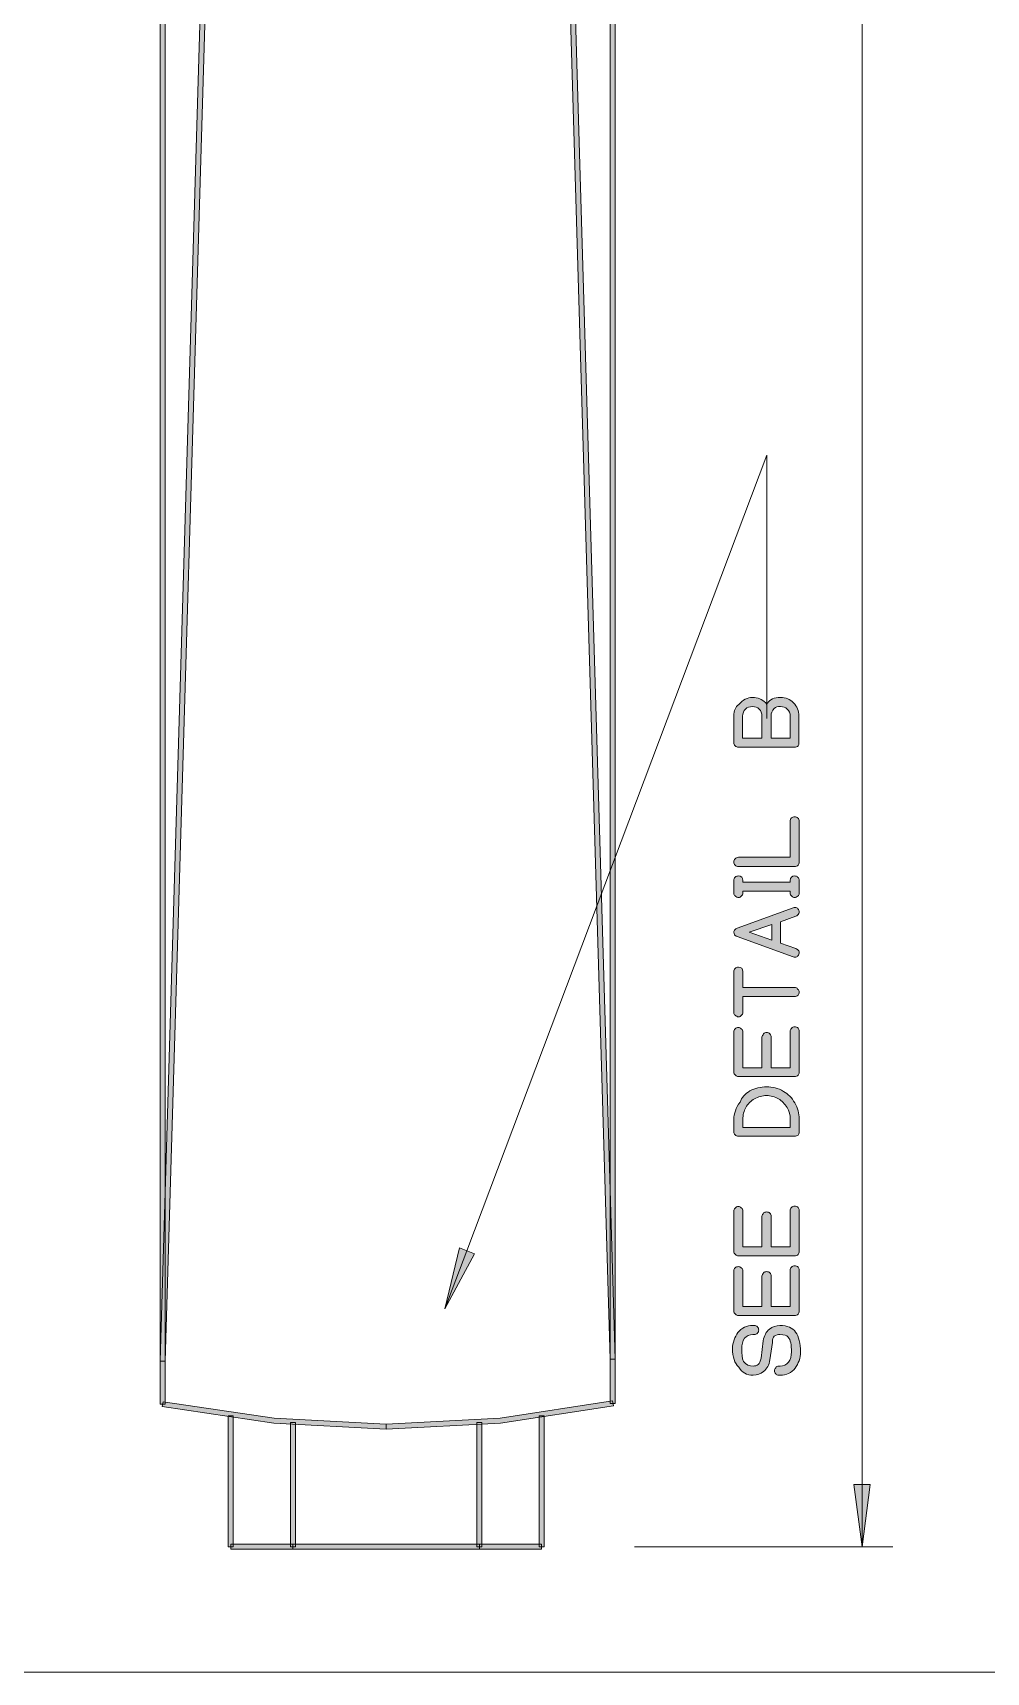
# Model space of a CAD drawing. Header units: inches. Extents: x -1525 to 612, y 0 to 1008.
# Drawn here: x -494 to -355.9, y 0 to 237.4 of the extents above; entities that cross this region are included whole.
import ezdxf

# ---------------------------------------------------------------- set-up
doc = ezdxf.new("R2010")
doc.units = ezdxf.units.IN
doc.header["$MEASUREMENT"] = 0
doc.layers.add('Layer 1', color=7, linetype='Continuous', lineweight=0)

# ---------------------------------------------------------------- blocks, each defined once
blk = doc.blocks.new('Block_2')
at = {"layer": 'Layer 1', "true_color": 0x000000, "transparency": 33554687}
h = blk.add_hatch(color=18, dxfattribs=at)
h.dxf.hatch_style = 2
h.paths.add_polyline_path([(-475.52, 45.12), (-474.8, 45.06), (-461.18, 503.7), (-474.8, 962.4), (-475.52, 962.34), (-461.9, 503.7), (-475.52, 45.12)])
h = blk.add_hatch(color=18, dxfattribs=at)
h.dxf.hatch_style = 2
h.paths.add_polyline_path([(-475.52, 45.06), (-474.8, 45.06), (-474.8, 962.34), (-475.52, 962.34)])
h = blk.add_hatch(color=18, dxfattribs=at)
h.dxf.hatch_style = 2
h.paths.add_polyline_path([(-409.64, 962.64), (-410.36, 962.7), (-423.92, 504), (-410.36, 45.36), (-409.64, 45.36), (-423.2, 504), (-409.64, 962.64)])
h = blk.add_hatch(color=18, dxfattribs=at)
h.dxf.hatch_style = 2
h.paths.add_polyline_path([(-410.36, 45.36), (-409.64, 45.36), (-409.64, 962.64), (-410.36, 962.64)])
h = blk.add_hatch(color=18, dxfattribs=at)
h.dxf.hatch_style = 2
edge = h.paths.add_edge_path()
edge.add_spline(control_points=[(-389.72, 48.9), (-390.2, 48.9), (-390.62, 48.72), (-390.92, 48.36), (-391.22, 47.94), (-391.34, 47.46), (-391.34, 46.86), (-391.34, 46.08), (-391.28, 45.48), (-391.1, 45), (-390.74, 44.52), (-390.26, 44.34), (-389.66, 44.34), (-389.42, 44.34), (-389.18, 44.4), (-388.94, 44.58), (-388.76, 44.7), (-388.64, 45.06), (-388.52, 45.48), (-388.52, 45.48), (-388.22, 48), (-388.22, 48), (-388.1, 48.72), (-387.8, 49.32), (-387.32, 49.68), (-386.9, 50.04), (-386.36, 50.22), (-385.82, 50.22), (-384.74, 50.22), (-383.96, 49.86), (-383.54, 49.26), (-383.06, 48.6), (-382.82, 47.64), (-382.82, 46.38), (-382.82, 45.48), (-383.12, 44.7), (-383.6, 44.04), (-384.14, 43.38), (-384.86, 43.02), (-385.76, 43.02), (-385.76, 43.02), (-386, 43.02), (-386, 43.02), (-386.18, 43.02), (-386.3, 43.08), (-386.42, 43.2), (-386.54, 43.32), (-386.6, 43.5), (-386.6, 43.68), (-386.6, 43.86), (-386.54, 43.98), (-386.42, 44.1), (-386.3, 44.28), (-386.18, 44.34), (-386, 44.34), (-386, 44.34), (-385.76, 44.34), (-385.76, 44.34), (-385.28, 44.34), (-384.86, 44.52), (-384.56, 44.88), (-384.26, 45.3), (-384.14, 45.78), (-384.14, 46.38), (-384.14, 47.4), (-384.26, 48.12), (-384.62, 48.54), (-384.8, 48.78), (-385.22, 48.9), (-385.82, 48.9), (-386.06, 48.9), (-386.36, 48.84), (-386.66, 48.66), (-386.78, 48.48), (-386.9, 48.24), (-386.9, 47.76), (-386.9, 47.76), (-387.26, 45.24), (-387.26, 45.24), (-387.38, 44.52), (-387.68, 43.92), (-388.16, 43.56), (-388.58, 43.2), (-389.12, 43.02), (-389.66, 43.02), (-390.62, 43.02), (-391.28, 43.38), (-391.76, 44.16), (-392.36, 44.76), (-392.66, 45.66), (-392.66, 46.86), (-392.66, 47.76), (-392.36, 48.54), (-391.88, 49.2), (-391.34, 49.86), (-390.62, 50.22), (-389.72, 50.22), (-389.72, 50.22), (-389.54, 50.22), (-389.54, 50.22), (-389.36, 50.22), (-389.18, 50.16), (-389.06, 50.04), (-388.94, 49.92), (-388.88, 49.74), (-388.88, 49.56), (-388.88, 49.38), (-388.94, 49.26), (-389.06, 49.08), (-389.18, 48.96), (-389.36, 48.9), (-389.54, 48.9), (-389.54, 48.9), (-389.72, 48.9), (-389.72, 48.9)], knot_values=[0, 0, 0, 0, 1, 1, 1, 2, 2, 2, 3, 3, 3, 4, 4, 4, 5, 5, 5, 6, 6, 6, 7, 7, 7, 8, 8, 8, 9, 9, 9, 10, 10, 10, 11, 11, 11, 12, 12, 12, 13, 13, 13, 14, 14, 14, 15, 15, 15, 16, 16, 16, 17, 17, 17, 18, 18, 18, 19, 19, 19, 20, 20, 20, 21, 21, 21, 22, 22, 22, 23, 23, 23, 24, 24, 24, 25, 25, 25, 26, 26, 26, 27, 27, 27, 28, 28, 28, 29, 29, 29, 30, 30, 30, 31, 31, 31, 32, 32, 32, 33, 33, 33, 34, 34, 34, 35, 35, 35, 36, 36, 36, 37, 37, 37, 38, 38, 38, 38], degree=3, periodic=0)
edge = h.paths.add_edge_path()
edge.add_spline(control_points=[(-387.08, 52.98), (-387.08, 52.98), (-384.32, 52.98), (-384.32, 52.98), (-384.32, 52.98), (-384.32, 58.2), (-384.32, 58.2), (-384.32, 58.38), (-384.26, 58.56), (-384.14, 58.68), (-384.02, 58.8), (-383.84, 58.86), (-383.66, 58.86), (-383.48, 58.86), (-383.3, 58.8), (-383.18, 58.68), (-383.06, 58.56), (-383, 58.44), (-383, 58.26), (-383, 58.26), (-383, 52.32), (-383, 52.32), (-383, 52.14), (-383.06, 51.96), (-383.18, 51.84), (-383.3, 51.72), (-383.48, 51.66), (-383.66, 51.66), (-383.66, 51.66), (-391.82, 51.66), (-391.82, 51.66), (-392, 51.66), (-392.12, 51.72), (-392.24, 51.84), (-392.42, 51.96), (-392.48, 52.14), (-392.48, 52.32), (-392.48, 52.32), (-392.48, 58.14), (-392.48, 58.14), (-392.48, 58.32), (-392.42, 58.44), (-392.3, 58.56), (-392.18, 58.68), (-392, 58.74), (-391.82, 58.74), (-391.64, 58.74), (-391.52, 58.68), (-391.4, 58.56), (-391.22, 58.44), (-391.16, 58.32), (-391.16, 58.14), (-391.16, 58.14), (-391.16, 52.98), (-391.16, 52.98), (-391.16, 52.98), (-388.4, 52.98), (-388.4, 52.98), (-388.4, 52.98), (-388.4, 57.36), (-388.4, 57.36), (-388.4, 57.54), (-388.28, 57.72), (-388.16, 57.84), (-388.04, 57.96), (-387.92, 58.02), (-387.74, 58.02), (-387.56, 58.02), (-387.38, 57.96), (-387.26, 57.84), (-387.14, 57.72), (-387.08, 57.54), (-387.08, 57.36), (-387.08, 57.36), (-387.08, 52.98), (-387.08, 52.98)], knot_values=[0, 0, 0, 0, 1, 1, 1, 2, 2, 2, 3, 3, 3, 4, 4, 4, 5, 5, 5, 6, 6, 6, 7, 7, 7, 8, 8, 8, 9, 9, 9, 10, 10, 10, 11, 11, 11, 12, 12, 12, 13, 13, 13, 14, 14, 14, 15, 15, 15, 16, 16, 16, 17, 17, 17, 18, 18, 18, 19, 19, 19, 20, 20, 20, 21, 21, 21, 22, 22, 22, 23, 23, 23, 24, 24, 24, 25, 25, 25, 25], degree=3, periodic=0)
edge = h.paths.add_edge_path()
edge.add_spline(control_points=[(-387.08, 61.62), (-387.08, 61.62), (-384.32, 61.62), (-384.32, 61.62), (-384.32, 61.62), (-384.32, 66.84), (-384.32, 66.84), (-384.32, 67.02), (-384.26, 67.2), (-384.14, 67.32), (-384.02, 67.44), (-383.84, 67.5), (-383.66, 67.5), (-383.48, 67.5), (-383.3, 67.44), (-383.18, 67.32), (-383.06, 67.2), (-383, 67.08), (-383, 66.9), (-383, 66.9), (-383, 60.96), (-383, 60.96), (-383, 60.78), (-383.06, 60.6), (-383.18, 60.48), (-383.3, 60.36), (-383.48, 60.3), (-383.66, 60.3), (-383.66, 60.3), (-391.82, 60.3), (-391.82, 60.3), (-392, 60.3), (-392.12, 60.36), (-392.24, 60.48), (-392.42, 60.6), (-392.48, 60.78), (-392.48, 60.96), (-392.48, 60.96), (-392.48, 66.78), (-392.48, 66.78), (-392.48, 66.96), (-392.42, 67.08), (-392.3, 67.2), (-392.18, 67.38), (-392, 67.44), (-391.82, 67.44), (-391.64, 67.44), (-391.52, 67.38), (-391.4, 67.26), (-391.22, 67.14), (-391.16, 66.96), (-391.16, 66.78), (-391.16, 66.78), (-391.16, 61.62), (-391.16, 61.62), (-391.16, 61.62), (-388.4, 61.62), (-388.4, 61.62), (-388.4, 61.62), (-388.4, 66.06), (-388.4, 66.06), (-388.4, 66.18), (-388.28, 66.36), (-388.16, 66.54), (-388.04, 66.6), (-387.92, 66.66), (-387.74, 66.66), (-387.56, 66.66), (-387.38, 66.6), (-387.26, 66.48), (-387.14, 66.36), (-387.08, 66.18), (-387.08, 66.06), (-387.08, 66.06), (-387.08, 61.62), (-387.08, 61.62)], knot_values=[0, 0, 0, 0, 1, 1, 1, 2, 2, 2, 3, 3, 3, 4, 4, 4, 5, 5, 5, 6, 6, 6, 7, 7, 7, 8, 8, 8, 9, 9, 9, 10, 10, 10, 11, 11, 11, 12, 12, 12, 13, 13, 13, 14, 14, 14, 15, 15, 15, 16, 16, 16, 17, 17, 17, 18, 18, 18, 19, 19, 19, 20, 20, 20, 21, 21, 21, 22, 22, 22, 23, 23, 23, 24, 24, 24, 25, 25, 25, 25], degree=3, periodic=0)
edge = h.paths.add_edge_path()
edge.add_spline(control_points=[(-383, 80.1), (-383, 80.1), (-383, 78.24), (-383, 78.24), (-383, 78.06), (-383.06, 77.88), (-383.18, 77.76), (-383.36, 77.7), (-383.48, 77.64), (-383.66, 77.64), (-383.66, 77.64), (-391.82, 77.64), (-391.82, 77.64), (-392, 77.64), (-392.18, 77.7), (-392.3, 77.82), (-392.42, 77.94), (-392.48, 78.06), (-392.48, 78.24), (-392.48, 78.24), (-392.48, 80.04), (-392.48, 80.04), (-392.48, 80.94), (-392.18, 81.72), (-391.58, 82.56), (-391.34, 83.22), (-390.86, 83.76), (-390.14, 84.18), (-389.42, 84.6), (-388.58, 84.78), (-387.74, 84.78), (-386.9, 84.78), (-386.06, 84.6), (-385.28, 84.12), (-384.62, 83.76), (-384.08, 83.22), (-383.66, 82.44), (-383.24, 81.72), (-383, 80.94), (-383, 80.1)], knot_values=[0, 0, 0, 0, 1, 1, 1, 2, 2, 2, 3, 3, 3, 4, 4, 4, 5, 5, 5, 6, 6, 6, 7, 7, 7, 8, 8, 8, 9, 9, 9, 10, 10, 10, 11, 11, 11, 12, 12, 12, 13, 13, 13, 13], degree=3, periodic=0)
edge = h.paths.add_edge_path()
edge.add_spline(control_points=[(-384.32, 80.1), (-384.32, 80.7), (-384.44, 81.3), (-384.74, 81.78), (-385.1, 82.32), (-385.52, 82.74), (-386, 83.04), (-386.54, 83.34), (-387.14, 83.52), (-387.74, 83.52), (-388.34, 83.52), (-388.94, 83.34), (-389.48, 83.04), (-390.02, 82.74), (-390.44, 82.32), (-390.74, 81.78), (-391.04, 81.3), (-391.16, 80.7), (-391.16, 80.04), (-391.16, 80.04), (-391.16, 78.9), (-391.16, 78.9), (-391.16, 78.9), (-384.32, 78.9), (-384.32, 78.9), (-384.32, 78.9), (-384.32, 80.1), (-384.32, 80.1)], knot_values=[0, 0, 0, 0, 1, 1, 1, 2, 2, 2, 3, 3, 3, 4, 4, 4, 5, 5, 5, 6, 6, 6, 7, 7, 7, 8, 8, 8, 9, 9, 9, 9], degree=3, periodic=0)
edge = h.paths.add_edge_path()
edge.add_spline(control_points=[(-387.08, 87.54), (-387.08, 87.54), (-384.32, 87.54), (-384.32, 87.54), (-384.32, 87.54), (-384.32, 92.82), (-384.32, 92.82), (-384.32, 93), (-384.26, 93.12), (-384.14, 93.24), (-384.02, 93.42), (-383.84, 93.48), (-383.66, 93.48), (-383.48, 93.48), (-383.3, 93.42), (-383.18, 93.3), (-383.06, 93.18), (-383, 93), (-383, 92.82), (-383, 92.82), (-383, 86.88), (-383, 86.88), (-383, 86.7), (-383.06, 86.58), (-383.18, 86.46), (-383.3, 86.34), (-383.48, 86.28), (-383.66, 86.28), (-383.66, 86.28), (-391.82, 86.28), (-391.82, 86.28), (-392, 86.28), (-392.12, 86.34), (-392.24, 86.46), (-392.42, 86.58), (-392.48, 86.7), (-392.48, 86.88), (-392.48, 86.88), (-392.48, 92.7), (-392.48, 92.7), (-392.48, 92.88), (-392.42, 93.06), (-392.3, 93.18), (-392.18, 93.3), (-392, 93.36), (-391.82, 93.36), (-391.64, 93.36), (-391.52, 93.3), (-391.4, 93.18), (-391.22, 93.06), (-391.16, 92.88), (-391.16, 92.7), (-391.16, 92.7), (-391.16, 87.54), (-391.16, 87.54), (-391.16, 87.54), (-388.4, 87.54), (-388.4, 87.54), (-388.4, 87.54), (-388.4, 91.98), (-388.4, 91.98), (-388.4, 92.16), (-388.28, 92.28), (-388.16, 92.46), (-388.04, 92.58), (-387.92, 92.64), (-387.74, 92.64), (-387.56, 92.64), (-387.38, 92.58), (-387.26, 92.46), (-387.14, 92.28), (-387.08, 92.16), (-387.08, 91.98), (-387.08, 91.98), (-387.08, 87.54), (-387.08, 87.54)], knot_values=[0, 0, 0, 0, 1, 1, 1, 2, 2, 2, 3, 3, 3, 4, 4, 4, 5, 5, 5, 6, 6, 6, 7, 7, 7, 8, 8, 8, 9, 9, 9, 10, 10, 10, 11, 11, 11, 12, 12, 12, 13, 13, 13, 14, 14, 14, 15, 15, 15, 16, 16, 16, 17, 17, 17, 18, 18, 18, 19, 19, 19, 20, 20, 20, 21, 21, 21, 22, 22, 22, 23, 23, 23, 24, 24, 24, 25, 25, 25, 25], degree=3, periodic=0)
edge = h.paths.add_edge_path()
edge.add_spline(control_points=[(-391.82, 102.12), (-391.4, 102.12), (-391.16, 101.88), (-391.16, 101.46), (-391.16, 101.46), (-391.16, 99.18), (-391.16, 99.18), (-391.16, 99.18), (-383.66, 99.18), (-383.66, 99.18), (-383.48, 99.18), (-383.36, 99.12), (-383.24, 98.94), (-383.06, 98.82), (-383, 98.7), (-383, 98.52), (-383, 98.34), (-383.06, 98.16), (-383.18, 98.04), (-383.36, 97.92), (-383.48, 97.86), (-383.66, 97.86), (-383.66, 97.86), (-391.16, 97.86), (-391.16, 97.86), (-391.16, 97.86), (-391.16, 95.58), (-391.16, 95.58), (-391.16, 95.4), (-391.28, 95.22), (-391.4, 95.1), (-391.52, 94.98), (-391.64, 94.92), (-391.76, 94.92), (-391.82, 94.92), (-391.82, 94.92), (-391.82, 94.92), (-392, 94.92), (-392.12, 95.04), (-392.3, 95.16), (-392.42, 95.22), (-392.48, 95.34), (-392.48, 95.58), (-392.48, 95.58), (-392.48, 101.46), (-392.48, 101.46), (-392.48, 101.64), (-392.42, 101.82), (-392.3, 101.94), (-392.12, 102.06), (-392, 102.12), (-391.82, 102.12)], knot_values=[0, 0, 0, 0, 1, 1, 1, 2, 2, 2, 3, 3, 3, 4, 4, 4, 5, 5, 5, 6, 6, 6, 7, 7, 7, 8, 8, 8, 9, 9, 9, 10, 10, 10, 11, 11, 11, 12, 12, 12, 13, 13, 13, 14, 14, 14, 15, 15, 15, 16, 16, 16, 17, 17, 17, 17], degree=3, periodic=0)
edge = h.paths.add_edge_path()
edge.add_spline(control_points=[(-386.96, 106.02), (-386.96, 106.02), (-386.96, 108.3), (-386.96, 108.3), (-386.96, 108.3), (-390.26, 107.16), (-390.26, 107.16), (-390.26, 107.16), (-386.96, 106.02), (-386.96, 106.02)], knot_values=[0, 0, 0, 0, 1, 1, 1, 2, 2, 2, 3, 3, 3, 3], degree=3, periodic=0)
edge = h.paths.add_edge_path()
edge.add_spline(control_points=[(-385.7, 108.66), (-385.7, 108.66), (-385.7, 105.6), (-385.7, 105.6), (-385.7, 105.6), (-383.48, 104.82), (-383.48, 104.82), (-383.3, 104.7), (-383.18, 104.64), (-383.06, 104.46), (-383.06, 104.4), (-383, 104.28), (-383, 104.22), (-383, 104.16), (-383.06, 104.1), (-383.06, 103.98), (-383.12, 103.8), (-383.24, 103.68), (-383.36, 103.62), (-383.48, 103.56), (-383.54, 103.56), (-383.66, 103.56), (-383.72, 103.56), (-383.78, 103.56), (-383.9, 103.62), (-383.9, 103.62), (-392, 106.56), (-392, 106.56), (-392.18, 106.62), (-392.24, 106.68), (-392.36, 106.8), (-392.42, 106.92), (-392.48, 107.04), (-392.48, 107.16), (-392.48, 107.28), (-392.42, 107.46), (-392.3, 107.58), (-392.24, 107.64), (-392.18, 107.7), (-392, 107.76), (-392, 107.76), (-383.9, 110.7), (-383.9, 110.7), (-383.78, 110.76), (-383.72, 110.76), (-383.66, 110.76), (-383.54, 110.76), (-383.48, 110.76), (-383.36, 110.7), (-383.24, 110.64), (-383.12, 110.52), (-383.06, 110.34), (-383.06, 110.28), (-383, 110.16), (-383, 110.1), (-383, 110.04), (-383.06, 109.92), (-383.06, 109.86), (-383.18, 109.68), (-383.3, 109.56), (-383.48, 109.5), (-383.48, 109.5), (-385.7, 108.66), (-385.7, 108.66)], knot_values=[0, 0, 0, 0, 1, 1, 1, 2, 2, 2, 3, 3, 3, 4, 4, 4, 5, 5, 5, 6, 6, 6, 7, 7, 7, 8, 8, 8, 9, 9, 9, 10, 10, 10, 11, 11, 11, 12, 12, 12, 13, 13, 13, 14, 14, 14, 15, 15, 15, 16, 16, 16, 17, 17, 17, 18, 18, 18, 19, 19, 19, 20, 20, 20, 21, 21, 21, 21], degree=3, periodic=0)
edge = h.paths.add_edge_path()
edge.add_spline(control_points=[(-384.32, 114.42), (-384.32, 114.42), (-384.32, 114.66), (-384.32, 114.66), (-384.32, 115.08), (-384.08, 115.32), (-383.66, 115.32), (-383.48, 115.32), (-383.36, 115.26), (-383.24, 115.14), (-383.06, 115.02), (-383, 114.84), (-383, 114.66), (-383, 114.66), (-383, 112.86), (-383, 112.86), (-383, 112.62), (-383.06, 112.5), (-383.18, 112.44), (-383.36, 112.26), (-383.54, 112.2), (-383.66, 112.2), (-383.66, 112.2), (-383.72, 112.2), (-383.72, 112.2), (-383.84, 112.2), (-383.96, 112.26), (-384.08, 112.38), (-384.26, 112.5), (-384.32, 112.68), (-384.32, 112.86), (-384.32, 112.86), (-384.32, 113.1), (-384.32, 113.1), (-384.32, 113.1), (-391.16, 113.1), (-391.16, 113.1), (-391.16, 113.1), (-391.16, 112.86), (-391.16, 112.86), (-391.16, 112.68), (-391.28, 112.5), (-391.4, 112.38), (-391.52, 112.26), (-391.64, 112.2), (-391.76, 112.2), (-391.82, 112.2), (-391.82, 112.2), (-391.82, 112.2), (-391.94, 112.2), (-392.12, 112.26), (-392.3, 112.44), (-392.42, 112.5), (-392.48, 112.62), (-392.48, 112.86), (-392.48, 112.86), (-392.48, 114.66), (-392.48, 114.66), (-392.48, 114.84), (-392.42, 115.02), (-392.3, 115.14), (-392.12, 115.26), (-392, 115.32), (-391.82, 115.32), (-391.4, 115.32), (-391.16, 115.08), (-391.16, 114.66), (-391.16, 114.66), (-391.16, 114.42), (-391.16, 114.42), (-391.16, 114.42), (-384.32, 114.42), (-384.32, 114.42)], knot_values=[0, 0, 0, 0, 1, 1, 1, 2, 2, 2, 3, 3, 3, 4, 4, 4, 5, 5, 5, 6, 6, 6, 7, 7, 7, 8, 8, 8, 9, 9, 9, 10, 10, 10, 11, 11, 11, 12, 12, 12, 13, 13, 13, 14, 14, 14, 15, 15, 15, 16, 16, 16, 17, 17, 17, 18, 18, 18, 19, 19, 19, 20, 20, 20, 21, 21, 21, 22, 22, 22, 23, 23, 23, 24, 24, 24, 24], degree=3, periodic=0)
edge = h.paths.add_edge_path()
edge.add_spline(control_points=[(-383, 117.36), (-383, 117.12), (-383.06, 117), (-383.18, 116.88), (-383.3, 116.76), (-383.48, 116.7), (-383.66, 116.7), (-383.66, 116.7), (-391.82, 116.7), (-391.82, 116.7), (-392, 116.7), (-392.18, 116.76), (-392.3, 116.88), (-392.42, 117), (-392.48, 117.18), (-392.48, 117.36), (-392.48, 117.54), (-392.42, 117.66), (-392.3, 117.78), (-392.18, 117.96), (-392, 118.02), (-391.82, 118.02), (-391.82, 118.02), (-384.32, 118.02), (-384.32, 118.02), (-384.32, 118.02), (-384.32, 123.24), (-384.32, 123.24), (-384.32, 123.42), (-384.26, 123.6), (-384.14, 123.72), (-384.02, 123.84), (-383.84, 123.9), (-383.66, 123.9), (-383.48, 123.9), (-383.36, 123.84), (-383.24, 123.72), (-383.06, 123.6), (-383, 123.42), (-383, 123.24), (-383, 123.24), (-383, 117.36), (-383, 117.36)], knot_values=[0, 0, 0, 0, 1, 1, 1, 2, 2, 2, 3, 3, 3, 4, 4, 4, 5, 5, 5, 6, 6, 6, 7, 7, 7, 8, 8, 8, 9, 9, 9, 10, 10, 10, 11, 11, 11, 12, 12, 12, 13, 13, 13, 14, 14, 14, 14], degree=3, periodic=0)
edge = h.paths.add_edge_path()
edge.add_spline(control_points=[(-388.4, 135.3), (-388.4, 135.3), (-388.4, 138.48), (-388.4, 138.48), (-388.4, 138.9), (-388.52, 139.2), (-388.82, 139.5), (-389.06, 139.74), (-389.36, 139.86), (-389.78, 139.86), (-390.2, 139.86), (-390.5, 139.74), (-390.8, 139.5), (-391.04, 139.2), (-391.22, 138.9), (-391.22, 138.48), (-391.22, 138.48), (-391.22, 135.3), (-391.22, 135.3), (-391.22, 135.3), (-388.4, 135.3), (-388.4, 135.3)], knot_values=[0, 0, 0, 0, 1, 1, 1, 2, 2, 2, 3, 3, 3, 4, 4, 4, 5, 5, 5, 6, 6, 6, 7, 7, 7, 7], degree=3, periodic=0)
edge = h.paths.add_edge_path()
edge.add_spline(control_points=[(-387.08, 135.3), (-387.08, 135.3), (-384.32, 135.3), (-384.32, 135.3), (-384.32, 135.3), (-384.32, 138.48), (-384.32, 138.48), (-384.32, 138.9), (-384.44, 139.2), (-384.74, 139.5), (-384.98, 139.74), (-385.34, 139.86), (-385.7, 139.86), (-386.12, 139.86), (-386.42, 139.8), (-386.66, 139.56), (-386.96, 139.26), (-387.08, 138.9), (-387.08, 138.48), (-387.08, 138.48), (-387.08, 135.3), (-387.08, 135.3)], knot_values=[0, 0, 0, 0, 1, 1, 1, 2, 2, 2, 3, 3, 3, 4, 4, 4, 5, 5, 5, 6, 6, 6, 7, 7, 7, 7], degree=3, periodic=0)
edge = h.paths.add_edge_path()
edge.add_spline(control_points=[(-387.74, 140.16), (-387.68, 140.34), (-387.62, 140.4), (-387.62, 140.34), (-387.26, 140.88), (-386.66, 141.18), (-385.7, 141.18), (-384.98, 141.18), (-384.32, 140.94), (-383.84, 140.4), (-383.3, 139.86), (-383.06, 139.26), (-383.06, 138.48), (-383.06, 138.48), (-383.06, 134.64), (-383.06, 134.64), (-383.06, 134.46), (-383.06, 134.28), (-383.18, 134.16), (-383.3, 134.04), (-383.48, 133.98), (-383.66, 133.98), (-383.66, 133.98), (-391.82, 133.98), (-391.82, 133.98), (-392, 133.98), (-392.12, 134.04), (-392.3, 134.16), (-392.42, 134.28), (-392.48, 134.46), (-392.48, 134.64), (-392.48, 134.64), (-392.48, 138.48), (-392.48, 138.48), (-392.48, 139.26), (-392.24, 139.8), (-391.76, 140.16), (-391.16, 140.82), (-390.5, 141.18), (-389.78, 141.18), (-389, 141.18), (-388.4, 140.94), (-387.86, 140.4), (-387.8, 140.28), (-387.74, 140.22), (-387.74, 140.16)], knot_values=[0, 0, 0, 0, 1, 1, 1, 2, 2, 2, 3, 3, 3, 4, 4, 4, 5, 5, 5, 6, 6, 6, 7, 7, 7, 8, 8, 8, 9, 9, 9, 10, 10, 10, 11, 11, 11, 12, 12, 12, 13, 13, 13, 14, 14, 14, 15, 15, 15, 15], degree=3, periodic=0)
edge.add_line((-387.74, 140.16), (-387.74, 140.16))
for points in [[(-431.12, 61.02), (-434.3, 52.62), (-430.04, 60.6), (-432.2, 61.44), (-434.3, 52.62), (-431.12, 61.02)], [(-373.88, 27.18), (-373.88, 18.18), (-372.74, 27.18), (-375.08, 27.18), (-373.88, 18.18), (-373.88, 27.18)]]:
    blk.add_hatch(color=18, dxfattribs=at).paths.add_polyline_path(points)
h = blk.add_hatch(color=18, dxfattribs=at)
h.dxf.hatch_style = 2
h.paths.add_polyline_path([(-410.36, 38.94), (-409.64, 38.94), (-409.64, 45.36), (-410.36, 45.36)])
h = blk.add_hatch(color=18, dxfattribs=at)
h.dxf.hatch_style = 2
h.paths.add_polyline_path([(-475.52, 38.82), (-474.8, 38.82), (-474.8, 45.06), (-475.52, 45.06)])
h = blk.add_hatch(color=18, dxfattribs=at)
h.dxf.hatch_style = 2
h.paths.add_polyline_path([(-475.1, 39.18), (-475.22, 38.46), (-459.08, 36.06), (-442.82, 35.22), (-442.82, 35.94), (-459.02, 36.78), (-475.1, 39.18)])
h = blk.add_hatch(color=18, dxfattribs=at)
h.dxf.hatch_style = 2
h.paths.add_polyline_path([(-442.82, 35.94), (-442.82, 35.22), (-426.26, 36.06), (-409.88, 38.58), (-410.06, 39.3), (-426.32, 36.78), (-442.82, 35.94)])
h = blk.add_hatch(color=18, dxfattribs=at)
h.dxf.hatch_style = 2
h.paths.add_polyline_path([(-465.68, 18.18), (-464.96, 18.18), (-464.96, 37.14), (-465.68, 37.14)])
h = blk.add_hatch(color=18, dxfattribs=at)
h.dxf.hatch_style = 2
h.paths.add_polyline_path([(-456.68, 18.18), (-455.96, 18.18), (-455.96, 36.18), (-456.68, 36.18)])
h = blk.add_hatch(color=18, dxfattribs=at)
h.dxf.hatch_style = 2
h.paths.add_polyline_path([(-429.68, 18.18), (-428.96, 18.18), (-428.96, 36.18), (-429.68, 36.18)])
h = blk.add_hatch(color=18, dxfattribs=at)
h.dxf.hatch_style = 2
h.paths.add_polyline_path([(-420.68, 18.18), (-419.96, 18.18), (-419.96, 37.14), (-420.68, 37.14)])
h = blk.add_hatch(color=18, dxfattribs=at)
h.dxf.hatch_style = 2
h.paths.add_polyline_path([(-465.32, 17.82), (-456.32, 17.82), (-456.32, 18.54), (-465.32, 18.54)])
h = blk.add_hatch(color=18, dxfattribs=at)
h.dxf.hatch_style = 2
h.paths.add_polyline_path([(-456.32, 17.82), (-429.32, 17.82), (-429.32, 18.54), (-456.32, 18.54)])
h = blk.add_hatch(color=18, dxfattribs=at)
h.dxf.hatch_style = 2
h.paths.add_polyline_path([(-429.32, 17.82), (-420.32, 17.82), (-420.32, 18.54), (-429.32, 18.54)])
at = {"layer": 'Layer 1', "color": 18, "lineweight": 9, "true_color": 0x000000}
for p, q in [((-373.88, 27.18), (-373.88, 474.18)), ((-406.88, 18.18), (-369.44, 18.18))]:
    blk.add_line(p, q, dxfattribs=at)
at = {"layer": 'Layer 1'}
for points in [[(-632, 1008), (-20, 1008), (-20, 0), (-632, 0)], [(-475.52, 45.06), (-474.8, 45.06), (-474.8, 962.34), (-475.52, 962.34)], [(-410.36, 45.36), (-409.64, 45.36), (-409.64, 962.64), (-410.36, 962.64)], [(-410.36, 38.94), (-409.64, 38.94), (-409.64, 45.36), (-410.36, 45.36)], [(-475.52, 38.82), (-474.8, 38.82), (-474.8, 45.06), (-475.52, 45.06)], [(-465.68, 18.18), (-464.96, 18.18), (-464.96, 37.14), (-465.68, 37.14)], [(-456.68, 18.18), (-455.96, 18.18), (-455.96, 36.18), (-456.68, 36.18)], [(-429.68, 18.18), (-428.96, 18.18), (-428.96, 36.18), (-429.68, 36.18)], [(-420.68, 18.18), (-419.96, 18.18), (-419.96, 37.14), (-420.68, 37.14)], [(-465.32, 17.82), (-456.32, 17.82), (-456.32, 18.54), (-465.32, 18.54)], [(-456.32, 17.82), (-429.32, 17.82), (-429.32, 18.54), (-456.32, 18.54)], [(-429.32, 17.82), (-420.32, 17.82), (-420.32, 18.54), (-429.32, 18.54)]]:
    blk.add_lwpolyline(points, close=True, dxfattribs=at)
for points in [[(-475.52, 45.12), (-474.8, 45.06), (-461.18, 503.7), (-474.8, 962.4), (-475.52, 962.34), (-461.9, 503.7), (-475.52, 45.12)], [(-409.64, 962.64), (-410.36, 962.7), (-423.92, 504), (-410.36, 45.36), (-409.64, 45.36), (-423.2, 504), (-409.64, 962.64)], [(-431.12, 61.02), (-434.3, 52.62), (-430.04, 60.6), (-432.2, 61.44), (-434.3, 52.62), (-431.12, 61.02)], [(-475.1, 39.18), (-475.22, 38.46), (-459.08, 36.06), (-442.82, 35.22), (-442.82, 35.94), (-459.02, 36.78), (-475.1, 39.18)], [(-442.82, 35.94), (-442.82, 35.22), (-426.26, 36.06), (-409.88, 38.58), (-410.06, 39.3), (-426.32, 36.78), (-442.82, 35.94)], [(-373.88, 27.18), (-373.88, 18.18), (-372.74, 27.18), (-375.08, 27.18), (-373.88, 18.18), (-373.88, 27.18)]]:
    blk.add_lwpolyline(points, dxfattribs=at)
at = {"layer": 'Layer 1', "color": 18, "lineweight": 9, "true_color": 0x000000}
for points in [[(-475.52, 45.12), (-474.8, 45.06), (-461.18, 503.7), (-474.8, 962.4), (-475.52, 962.34), (-461.9, 503.7), (-475.52, 45.12)], [(-409.64, 962.64), (-410.36, 962.7), (-423.92, 504), (-410.36, 45.36), (-409.64, 45.36), (-423.2, 504), (-409.64, 962.64)], [(-431.12, 61.02), (-387.68, 176.28), (-387.68, 138.12)], [(-434.3, 52.62), (-430.04, 60.6), (-432.2, 61.44), (-434.3, 52.62)], [(-475.1, 39.18), (-475.22, 38.46), (-459.08, 36.06), (-442.82, 35.22), (-442.82, 35.94), (-459.02, 36.78), (-475.1, 39.18)], [(-442.82, 35.94), (-442.82, 35.22), (-426.26, 36.06), (-409.88, 38.58), (-410.06, 39.3), (-426.32, 36.78), (-442.82, 35.94)], [(-373.88, 18.18), (-372.74, 27.18), (-375.08, 27.18), (-373.88, 18.18)]]:
    blk.add_lwpolyline(points, dxfattribs=at)
for points in [[(-475.52, 45.06), (-474.8, 45.06), (-474.8, 962.34), (-475.52, 962.34)], [(-409.64, 962.64), (-410.36, 962.64), (-410.36, 45.36), (-409.64, 45.36)], [(-410.36, 38.94), (-409.64, 38.94), (-409.64, 45.36), (-410.36, 45.36)], [(-474.8, 45.06), (-475.52, 45.06), (-475.52, 38.82), (-474.8, 38.82)], [(-465.68, 18.18), (-464.96, 18.18), (-464.96, 37.14), (-465.68, 37.14)], [(-455.96, 36.18), (-456.68, 36.18), (-456.68, 18.18), (-455.96, 18.18)], [(-428.96, 36.18), (-429.68, 36.18), (-429.68, 18.18), (-428.96, 18.18)], [(-420.68, 18.18), (-419.96, 18.18), (-419.96, 37.14), (-420.68, 37.14)], [(-456.32, 18.54), (-465.32, 18.54), (-465.32, 17.82), (-456.32, 17.82)], [(-456.32, 17.82), (-429.32, 17.82), (-429.32, 18.54), (-456.32, 18.54)], [(-420.32, 18.54), (-429.32, 18.54), (-429.32, 17.82), (-420.32, 17.82)]]:
    blk.add_lwpolyline(points, close=True, dxfattribs=at)
at = {"layer": 'Layer 1'}
for points, knots in [([(-387.74, 140.16), (-387.68, 140.34), (-387.62, 140.4), (-387.62, 140.34), (-387.26, 140.88), (-386.66, 141.18), (-385.7, 141.18), (-384.98, 141.18), (-384.32, 140.94), (-383.84, 140.4), (-383.3, 139.86), (-383.06, 139.26), (-383.06, 138.48), (-383.06, 138.48), (-383.06, 134.64), (-383.06, 134.64), (-383.06, 134.46), (-383.06, 134.28), (-383.18, 134.16), (-383.3, 134.04), (-383.48, 133.98), (-383.66, 133.98), (-383.66, 133.98), (-391.82, 133.98), (-391.82, 133.98), (-392, 133.98), (-392.12, 134.04), (-392.3, 134.16), (-392.42, 134.28), (-392.48, 134.46), (-392.48, 134.64), (-392.48, 134.64), (-392.48, 138.48), (-392.48, 138.48), (-392.48, 139.26), (-392.24, 139.8), (-391.76, 140.16), (-391.16, 140.82), (-390.5, 141.18), (-389.78, 141.18), (-389, 141.18), (-388.4, 140.94), (-387.86, 140.4), (-387.8, 140.28), (-387.74, 140.22), (-387.74, 140.16)], [0, 0, 0, 0, 1, 1, 1, 2, 2, 2, 3, 3, 3, 4, 4, 4, 5, 5, 5, 6, 6, 6, 7, 7, 7, 8, 8, 8, 9, 9, 9, 10, 10, 10, 11, 11, 11, 12, 12, 12, 13, 13, 13, 14, 14, 14, 15, 15, 15, 15]), ([(-388.4, 135.3), (-388.4, 135.3), (-388.4, 138.48), (-388.4, 138.48), (-388.4, 138.9), (-388.52, 139.2), (-388.82, 139.5), (-389.06, 139.74), (-389.36, 139.86), (-389.78, 139.86), (-390.2, 139.86), (-390.5, 139.74), (-390.8, 139.5), (-391.04, 139.2), (-391.22, 138.9), (-391.22, 138.48), (-391.22, 138.48), (-391.22, 135.3), (-391.22, 135.3), (-391.22, 135.3), (-388.4, 135.3), (-388.4, 135.3)], [0, 0, 0, 0, 1, 1, 1, 2, 2, 2, 3, 3, 3, 4, 4, 4, 5, 5, 5, 6, 6, 6, 7, 7, 7, 7]), ([(-387.08, 135.3), (-387.08, 135.3), (-384.32, 135.3), (-384.32, 135.3), (-384.32, 135.3), (-384.32, 138.48), (-384.32, 138.48), (-384.32, 138.9), (-384.44, 139.2), (-384.74, 139.5), (-384.98, 139.74), (-385.34, 139.86), (-385.7, 139.86), (-386.12, 139.86), (-386.42, 139.8), (-386.66, 139.56), (-386.96, 139.26), (-387.08, 138.9), (-387.08, 138.48), (-387.08, 138.48), (-387.08, 135.3), (-387.08, 135.3)], [0, 0, 0, 0, 1, 1, 1, 2, 2, 2, 3, 3, 3, 4, 4, 4, 5, 5, 5, 6, 6, 6, 7, 7, 7, 7]), ([(-383, 117.36), (-383, 117.12), (-383.06, 117), (-383.18, 116.88), (-383.3, 116.76), (-383.48, 116.7), (-383.66, 116.7), (-383.66, 116.7), (-391.82, 116.7), (-391.82, 116.7), (-392, 116.7), (-392.18, 116.76), (-392.3, 116.88), (-392.42, 117), (-392.48, 117.18), (-392.48, 117.36), (-392.48, 117.54), (-392.42, 117.66), (-392.3, 117.78), (-392.18, 117.96), (-392, 118.02), (-391.82, 118.02), (-391.82, 118.02), (-384.32, 118.02), (-384.32, 118.02), (-384.32, 118.02), (-384.32, 123.24), (-384.32, 123.24), (-384.32, 123.42), (-384.26, 123.6), (-384.14, 123.72), (-384.02, 123.84), (-383.84, 123.9), (-383.66, 123.9), (-383.48, 123.9), (-383.36, 123.84), (-383.24, 123.72), (-383.06, 123.6), (-383, 123.42), (-383, 123.24), (-383, 123.24), (-383, 117.36), (-383, 117.36)], [0, 0, 0, 0, 1, 1, 1, 2, 2, 2, 3, 3, 3, 4, 4, 4, 5, 5, 5, 6, 6, 6, 7, 7, 7, 8, 8, 8, 9, 9, 9, 10, 10, 10, 11, 11, 11, 12, 12, 12, 13, 13, 13, 14, 14, 14, 14]), ([(-384.32, 114.42), (-384.32, 114.42), (-384.32, 114.66), (-384.32, 114.66), (-384.32, 115.08), (-384.08, 115.32), (-383.66, 115.32), (-383.48, 115.32), (-383.36, 115.26), (-383.24, 115.14), (-383.06, 115.02), (-383, 114.84), (-383, 114.66), (-383, 114.66), (-383, 112.86), (-383, 112.86), (-383, 112.62), (-383.06, 112.5), (-383.18, 112.44), (-383.36, 112.26), (-383.54, 112.2), (-383.66, 112.2), (-383.66, 112.2), (-383.72, 112.2), (-383.72, 112.2), (-383.84, 112.2), (-383.96, 112.26), (-384.08, 112.38), (-384.26, 112.5), (-384.32, 112.68), (-384.32, 112.86), (-384.32, 112.86), (-384.32, 113.1), (-384.32, 113.1), (-384.32, 113.1), (-391.16, 113.1), (-391.16, 113.1), (-391.16, 113.1), (-391.16, 112.86), (-391.16, 112.86), (-391.16, 112.68), (-391.28, 112.5), (-391.4, 112.38), (-391.52, 112.26), (-391.64, 112.2), (-391.76, 112.2), (-391.82, 112.2), (-391.82, 112.2), (-391.82, 112.2), (-391.94, 112.2), (-392.12, 112.26), (-392.3, 112.44), (-392.42, 112.5), (-392.48, 112.62), (-392.48, 112.86), (-392.48, 112.86), (-392.48, 114.66), (-392.48, 114.66), (-392.48, 114.84), (-392.42, 115.02), (-392.3, 115.14), (-392.12, 115.26), (-392, 115.32), (-391.82, 115.32), (-391.4, 115.32), (-391.16, 115.08), (-391.16, 114.66), (-391.16, 114.66), (-391.16, 114.42), (-391.16, 114.42), (-391.16, 114.42), (-384.32, 114.42), (-384.32, 114.42)], [0, 0, 0, 0, 1, 1, 1, 2, 2, 2, 3, 3, 3, 4, 4, 4, 5, 5, 5, 6, 6, 6, 7, 7, 7, 8, 8, 8, 9, 9, 9, 10, 10, 10, 11, 11, 11, 12, 12, 12, 13, 13, 13, 14, 14, 14, 15, 15, 15, 16, 16, 16, 17, 17, 17, 18, 18, 18, 19, 19, 19, 20, 20, 20, 21, 21, 21, 22, 22, 22, 23, 23, 23, 24, 24, 24, 24]), ([(-385.7, 108.66), (-385.7, 108.66), (-385.7, 105.6), (-385.7, 105.6), (-385.7, 105.6), (-383.48, 104.82), (-383.48, 104.82), (-383.3, 104.7), (-383.18, 104.64), (-383.06, 104.46), (-383.06, 104.4), (-383, 104.28), (-383, 104.22), (-383, 104.16), (-383.06, 104.1), (-383.06, 103.98), (-383.12, 103.8), (-383.24, 103.68), (-383.36, 103.62), (-383.48, 103.56), (-383.54, 103.56), (-383.66, 103.56), (-383.72, 103.56), (-383.78, 103.56), (-383.9, 103.62), (-383.9, 103.62), (-392, 106.56), (-392, 106.56), (-392.18, 106.62), (-392.24, 106.68), (-392.36, 106.8), (-392.42, 106.92), (-392.48, 107.04), (-392.48, 107.16), (-392.48, 107.28), (-392.42, 107.46), (-392.3, 107.58), (-392.24, 107.64), (-392.18, 107.7), (-392, 107.76), (-392, 107.76), (-383.9, 110.7), (-383.9, 110.7), (-383.78, 110.76), (-383.72, 110.76), (-383.66, 110.76), (-383.54, 110.76), (-383.48, 110.76), (-383.36, 110.7), (-383.24, 110.64), (-383.12, 110.52), (-383.06, 110.34), (-383.06, 110.28), (-383, 110.16), (-383, 110.1), (-383, 110.04), (-383.06, 109.92), (-383.06, 109.86), (-383.18, 109.68), (-383.3, 109.56), (-383.48, 109.5), (-383.48, 109.5), (-385.7, 108.66), (-385.7, 108.66)], [0, 0, 0, 0, 1, 1, 1, 2, 2, 2, 3, 3, 3, 4, 4, 4, 5, 5, 5, 6, 6, 6, 7, 7, 7, 8, 8, 8, 9, 9, 9, 10, 10, 10, 11, 11, 11, 12, 12, 12, 13, 13, 13, 14, 14, 14, 15, 15, 15, 16, 16, 16, 17, 17, 17, 18, 18, 18, 19, 19, 19, 20, 20, 20, 21, 21, 21, 21]), ([(-386.96, 106.02), (-386.96, 106.02), (-386.96, 108.3), (-386.96, 108.3), (-386.96, 108.3), (-390.26, 107.16), (-390.26, 107.16), (-390.26, 107.16), (-386.96, 106.02), (-386.96, 106.02)], [0, 0, 0, 0, 1, 1, 1, 2, 2, 2, 3, 3, 3, 3]), ([(-391.82, 102.12), (-391.4, 102.12), (-391.16, 101.88), (-391.16, 101.46), (-391.16, 101.46), (-391.16, 99.18), (-391.16, 99.18), (-391.16, 99.18), (-383.66, 99.18), (-383.66, 99.18), (-383.48, 99.18), (-383.36, 99.12), (-383.24, 98.94), (-383.06, 98.82), (-383, 98.7), (-383, 98.52), (-383, 98.34), (-383.06, 98.16), (-383.18, 98.04), (-383.36, 97.92), (-383.48, 97.86), (-383.66, 97.86), (-383.66, 97.86), (-391.16, 97.86), (-391.16, 97.86), (-391.16, 97.86), (-391.16, 95.58), (-391.16, 95.58), (-391.16, 95.4), (-391.28, 95.22), (-391.4, 95.1), (-391.52, 94.98), (-391.64, 94.92), (-391.76, 94.92), (-391.82, 94.92), (-391.82, 94.92), (-391.82, 94.92), (-392, 94.92), (-392.12, 95.04), (-392.3, 95.16), (-392.42, 95.22), (-392.48, 95.34), (-392.48, 95.58), (-392.48, 95.58), (-392.48, 101.46), (-392.48, 101.46), (-392.48, 101.64), (-392.42, 101.82), (-392.3, 101.94), (-392.12, 102.06), (-392, 102.12), (-391.82, 102.12)], [0, 0, 0, 0, 1, 1, 1, 2, 2, 2, 3, 3, 3, 4, 4, 4, 5, 5, 5, 6, 6, 6, 7, 7, 7, 8, 8, 8, 9, 9, 9, 10, 10, 10, 11, 11, 11, 12, 12, 12, 13, 13, 13, 14, 14, 14, 15, 15, 15, 16, 16, 16, 17, 17, 17, 17]), ([(-387.08, 87.54), (-387.08, 87.54), (-384.32, 87.54), (-384.32, 87.54), (-384.32, 87.54), (-384.32, 92.82), (-384.32, 92.82), (-384.32, 93), (-384.26, 93.12), (-384.14, 93.24), (-384.02, 93.42), (-383.84, 93.48), (-383.66, 93.48), (-383.48, 93.48), (-383.3, 93.42), (-383.18, 93.3), (-383.06, 93.18), (-383, 93), (-383, 92.82), (-383, 92.82), (-383, 86.88), (-383, 86.88), (-383, 86.7), (-383.06, 86.58), (-383.18, 86.46), (-383.3, 86.34), (-383.48, 86.28), (-383.66, 86.28), (-383.66, 86.28), (-391.82, 86.28), (-391.82, 86.28), (-392, 86.28), (-392.12, 86.34), (-392.24, 86.46), (-392.42, 86.58), (-392.48, 86.7), (-392.48, 86.88), (-392.48, 86.88), (-392.48, 92.7), (-392.48, 92.7), (-392.48, 92.88), (-392.42, 93.06), (-392.3, 93.18), (-392.18, 93.3), (-392, 93.36), (-391.82, 93.36), (-391.64, 93.36), (-391.52, 93.3), (-391.4, 93.18), (-391.22, 93.06), (-391.16, 92.88), (-391.16, 92.7), (-391.16, 92.7), (-391.16, 87.54), (-391.16, 87.54), (-391.16, 87.54), (-388.4, 87.54), (-388.4, 87.54), (-388.4, 87.54), (-388.4, 91.98), (-388.4, 91.98), (-388.4, 92.16), (-388.28, 92.28), (-388.16, 92.46), (-388.04, 92.58), (-387.92, 92.64), (-387.74, 92.64), (-387.56, 92.64), (-387.38, 92.58), (-387.26, 92.46), (-387.14, 92.28), (-387.08, 92.16), (-387.08, 91.98), (-387.08, 91.98), (-387.08, 87.54), (-387.08, 87.54)], [0, 0, 0, 0, 1, 1, 1, 2, 2, 2, 3, 3, 3, 4, 4, 4, 5, 5, 5, 6, 6, 6, 7, 7, 7, 8, 8, 8, 9, 9, 9, 10, 10, 10, 11, 11, 11, 12, 12, 12, 13, 13, 13, 14, 14, 14, 15, 15, 15, 16, 16, 16, 17, 17, 17, 18, 18, 18, 19, 19, 19, 20, 20, 20, 21, 21, 21, 22, 22, 22, 23, 23, 23, 24, 24, 24, 25, 25, 25, 25]), ([(-383, 80.1), (-383, 80.1), (-383, 78.24), (-383, 78.24), (-383, 78.06), (-383.06, 77.88), (-383.18, 77.76), (-383.36, 77.7), (-383.48, 77.64), (-383.66, 77.64), (-383.66, 77.64), (-391.82, 77.64), (-391.82, 77.64), (-392, 77.64), (-392.18, 77.7), (-392.3, 77.82), (-392.42, 77.94), (-392.48, 78.06), (-392.48, 78.24), (-392.48, 78.24), (-392.48, 80.04), (-392.48, 80.04), (-392.48, 80.94), (-392.18, 81.72), (-391.58, 82.56), (-391.34, 83.22), (-390.86, 83.76), (-390.14, 84.18), (-389.42, 84.6), (-388.58, 84.78), (-387.74, 84.78), (-386.9, 84.78), (-386.06, 84.6), (-385.28, 84.12), (-384.62, 83.76), (-384.08, 83.22), (-383.66, 82.44), (-383.24, 81.72), (-383, 80.94), (-383, 80.1)], [0, 0, 0, 0, 1, 1, 1, 2, 2, 2, 3, 3, 3, 4, 4, 4, 5, 5, 5, 6, 6, 6, 7, 7, 7, 8, 8, 8, 9, 9, 9, 10, 10, 10, 11, 11, 11, 12, 12, 12, 13, 13, 13, 13]), ([(-384.32, 80.1), (-384.32, 80.7), (-384.44, 81.3), (-384.74, 81.78), (-385.1, 82.32), (-385.52, 82.74), (-386, 83.04), (-386.54, 83.34), (-387.14, 83.52), (-387.74, 83.52), (-388.34, 83.52), (-388.94, 83.34), (-389.48, 83.04), (-390.02, 82.74), (-390.44, 82.32), (-390.74, 81.78), (-391.04, 81.3), (-391.16, 80.7), (-391.16, 80.04), (-391.16, 80.04), (-391.16, 78.9), (-391.16, 78.9), (-391.16, 78.9), (-384.32, 78.9), (-384.32, 78.9), (-384.32, 78.9), (-384.32, 80.1), (-384.32, 80.1)], [0, 0, 0, 0, 1, 1, 1, 2, 2, 2, 3, 3, 3, 4, 4, 4, 5, 5, 5, 6, 6, 6, 7, 7, 7, 8, 8, 8, 9, 9, 9, 9]), ([(-387.08, 61.62), (-387.08, 61.62), (-384.32, 61.62), (-384.32, 61.62), (-384.32, 61.62), (-384.32, 66.84), (-384.32, 66.84), (-384.32, 67.02), (-384.26, 67.2), (-384.14, 67.32), (-384.02, 67.44), (-383.84, 67.5), (-383.66, 67.5), (-383.48, 67.5), (-383.3, 67.44), (-383.18, 67.32), (-383.06, 67.2), (-383, 67.08), (-383, 66.9), (-383, 66.9), (-383, 60.96), (-383, 60.96), (-383, 60.78), (-383.06, 60.6), (-383.18, 60.48), (-383.3, 60.36), (-383.48, 60.3), (-383.66, 60.3), (-383.66, 60.3), (-391.82, 60.3), (-391.82, 60.3), (-392, 60.3), (-392.12, 60.36), (-392.24, 60.48), (-392.42, 60.6), (-392.48, 60.78), (-392.48, 60.96), (-392.48, 60.96), (-392.48, 66.78), (-392.48, 66.78), (-392.48, 66.96), (-392.42, 67.08), (-392.3, 67.2), (-392.18, 67.38), (-392, 67.44), (-391.82, 67.44), (-391.64, 67.44), (-391.52, 67.38), (-391.4, 67.26), (-391.22, 67.14), (-391.16, 66.96), (-391.16, 66.78), (-391.16, 66.78), (-391.16, 61.62), (-391.16, 61.62), (-391.16, 61.62), (-388.4, 61.62), (-388.4, 61.62), (-388.4, 61.62), (-388.4, 66.06), (-388.4, 66.06), (-388.4, 66.18), (-388.28, 66.36), (-388.16, 66.54), (-388.04, 66.6), (-387.92, 66.66), (-387.74, 66.66), (-387.56, 66.66), (-387.38, 66.6), (-387.26, 66.48), (-387.14, 66.36), (-387.08, 66.18), (-387.08, 66.06), (-387.08, 66.06), (-387.08, 61.62), (-387.08, 61.62)], [0, 0, 0, 0, 1, 1, 1, 2, 2, 2, 3, 3, 3, 4, 4, 4, 5, 5, 5, 6, 6, 6, 7, 7, 7, 8, 8, 8, 9, 9, 9, 10, 10, 10, 11, 11, 11, 12, 12, 12, 13, 13, 13, 14, 14, 14, 15, 15, 15, 16, 16, 16, 17, 17, 17, 18, 18, 18, 19, 19, 19, 20, 20, 20, 21, 21, 21, 22, 22, 22, 23, 23, 23, 24, 24, 24, 25, 25, 25, 25]), ([(-387.08, 52.98), (-387.08, 52.98), (-384.32, 52.98), (-384.32, 52.98), (-384.32, 52.98), (-384.32, 58.2), (-384.32, 58.2), (-384.32, 58.38), (-384.26, 58.56), (-384.14, 58.68), (-384.02, 58.8), (-383.84, 58.86), (-383.66, 58.86), (-383.48, 58.86), (-383.3, 58.8), (-383.18, 58.68), (-383.06, 58.56), (-383, 58.44), (-383, 58.26), (-383, 58.26), (-383, 52.32), (-383, 52.32), (-383, 52.14), (-383.06, 51.96), (-383.18, 51.84), (-383.3, 51.72), (-383.48, 51.66), (-383.66, 51.66), (-383.66, 51.66), (-391.82, 51.66), (-391.82, 51.66), (-392, 51.66), (-392.12, 51.72), (-392.24, 51.84), (-392.42, 51.96), (-392.48, 52.14), (-392.48, 52.32), (-392.48, 52.32), (-392.48, 58.14), (-392.48, 58.14), (-392.48, 58.32), (-392.42, 58.44), (-392.3, 58.56), (-392.18, 58.68), (-392, 58.74), (-391.82, 58.74), (-391.64, 58.74), (-391.52, 58.68), (-391.4, 58.56), (-391.22, 58.44), (-391.16, 58.32), (-391.16, 58.14), (-391.16, 58.14), (-391.16, 52.98), (-391.16, 52.98), (-391.16, 52.98), (-388.4, 52.98), (-388.4, 52.98), (-388.4, 52.98), (-388.4, 57.36), (-388.4, 57.36), (-388.4, 57.54), (-388.28, 57.72), (-388.16, 57.84), (-388.04, 57.96), (-387.92, 58.02), (-387.74, 58.02), (-387.56, 58.02), (-387.38, 57.96), (-387.26, 57.84), (-387.14, 57.72), (-387.08, 57.54), (-387.08, 57.36), (-387.08, 57.36), (-387.08, 52.98), (-387.08, 52.98)], [0, 0, 0, 0, 1, 1, 1, 2, 2, 2, 3, 3, 3, 4, 4, 4, 5, 5, 5, 6, 6, 6, 7, 7, 7, 8, 8, 8, 9, 9, 9, 10, 10, 10, 11, 11, 11, 12, 12, 12, 13, 13, 13, 14, 14, 14, 15, 15, 15, 16, 16, 16, 17, 17, 17, 18, 18, 18, 19, 19, 19, 20, 20, 20, 21, 21, 21, 22, 22, 22, 23, 23, 23, 24, 24, 24, 25, 25, 25, 25]), ([(-389.72, 48.9), (-390.2, 48.9), (-390.62, 48.72), (-390.92, 48.36), (-391.22, 47.94), (-391.34, 47.46), (-391.34, 46.86), (-391.34, 46.08), (-391.28, 45.48), (-391.1, 45), (-390.74, 44.52), (-390.26, 44.34), (-389.66, 44.34), (-389.42, 44.34), (-389.18, 44.4), (-388.94, 44.58), (-388.76, 44.7), (-388.64, 45.06), (-388.52, 45.48), (-388.52, 45.48), (-388.22, 48), (-388.22, 48), (-388.1, 48.72), (-387.8, 49.32), (-387.32, 49.68), (-386.9, 50.04), (-386.36, 50.22), (-385.82, 50.22), (-384.74, 50.22), (-383.96, 49.86), (-383.54, 49.26), (-383.06, 48.6), (-382.82, 47.64), (-382.82, 46.38), (-382.82, 45.48), (-383.12, 44.7), (-383.6, 44.04), (-384.14, 43.38), (-384.86, 43.02), (-385.76, 43.02), (-385.76, 43.02), (-386, 43.02), (-386, 43.02), (-386.18, 43.02), (-386.3, 43.08), (-386.42, 43.2), (-386.54, 43.32), (-386.6, 43.5), (-386.6, 43.68), (-386.6, 43.86), (-386.54, 43.98), (-386.42, 44.1), (-386.3, 44.28), (-386.18, 44.34), (-386, 44.34), (-386, 44.34), (-385.76, 44.34), (-385.76, 44.34), (-385.28, 44.34), (-384.86, 44.52), (-384.56, 44.88), (-384.26, 45.3), (-384.14, 45.78), (-384.14, 46.38), (-384.14, 47.4), (-384.26, 48.12), (-384.62, 48.54), (-384.8, 48.78), (-385.22, 48.9), (-385.82, 48.9), (-386.06, 48.9), (-386.36, 48.84), (-386.66, 48.66), (-386.78, 48.48), (-386.9, 48.24), (-386.9, 47.76), (-386.9, 47.76), (-387.26, 45.24), (-387.26, 45.24), (-387.38, 44.52), (-387.68, 43.92), (-388.16, 43.56), (-388.58, 43.2), (-389.12, 43.02), (-389.66, 43.02), (-390.62, 43.02), (-391.28, 43.38), (-391.76, 44.16), (-392.36, 44.76), (-392.66, 45.66), (-392.66, 46.86), (-392.66, 47.76), (-392.36, 48.54), (-391.88, 49.2), (-391.34, 49.86), (-390.62, 50.22), (-389.72, 50.22), (-389.72, 50.22), (-389.54, 50.22), (-389.54, 50.22), (-389.36, 50.22), (-389.18, 50.16), (-389.06, 50.04), (-388.94, 49.92), (-388.88, 49.74), (-388.88, 49.56), (-388.88, 49.38), (-388.94, 49.26), (-389.06, 49.08), (-389.18, 48.96), (-389.36, 48.9), (-389.54, 48.9), (-389.54, 48.9), (-389.72, 48.9), (-389.72, 48.9)], [0, 0, 0, 0, 1, 1, 1, 2, 2, 2, 3, 3, 3, 4, 4, 4, 5, 5, 5, 6, 6, 6, 7, 7, 7, 8, 8, 8, 9, 9, 9, 10, 10, 10, 11, 11, 11, 12, 12, 12, 13, 13, 13, 14, 14, 14, 15, 15, 15, 16, 16, 16, 17, 17, 17, 18, 18, 18, 19, 19, 19, 20, 20, 20, 21, 21, 21, 22, 22, 22, 23, 23, 23, 24, 24, 24, 25, 25, 25, 26, 26, 26, 27, 27, 27, 28, 28, 28, 29, 29, 29, 30, 30, 30, 31, 31, 31, 32, 32, 32, 33, 33, 33, 34, 34, 34, 35, 35, 35, 36, 36, 36, 37, 37, 37, 38, 38, 38, 38])]:
    blk.add_open_spline(points, degree=3, knots=knots, dxfattribs=at)
blk = doc.blocks.new('Block_1')
at = {"layer": 'Layer 1'}
blk.add_blockref('Block_2', (0, 0), dxfattribs=at)

msp = doc.modelspace()

# ---------------------------------------------------------------- block references
at = {"layer": 'Layer 1'}
msp.add_blockref('Block_1', (0, 0), dxfattribs=at)

doc.saveas('drawing.dxf')
